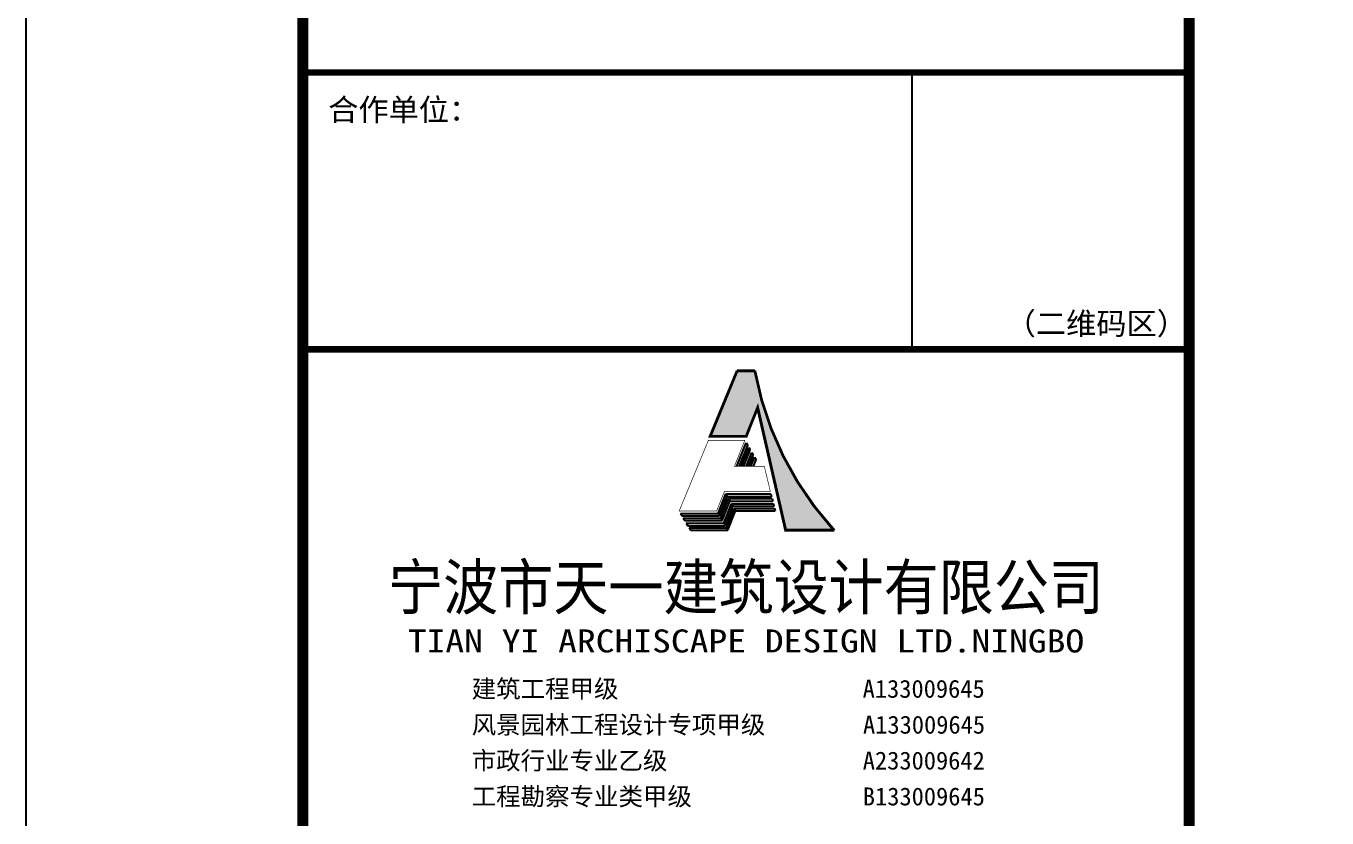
# Model space of a CAD drawing. Extents: x 2430613 to 2739493, y -1540945 to -971137.
# Drawn here: x 2620593 to 2632338, y -1274646 to -1267495 of the extents above; entities that cross this region are included whole.
import ezdxf
from ezdxf.enums import TextEntityAlignment as Align

# ---------------------------------------------------------------- set-up
doc = ezdxf.new("R2010")
doc.units = 0
doc.header["$LTSCALE"] = 1000
doc.header["$MEASUREMENT"] = 0
doc.layers.add('T-TK', color=157, linetype='CONTINUOUS')
doc.layers.add('照明平面标注层', color=111, linetype='CONTINUOUS')
doc.styles.add('TK1-TY', font='simhei.ttf')

# ---------------------------------------------------------------- blocks, each defined once
blk = doc.blocks.new('A0-DWF')
at = {"layer": 'T-TK'}
blk.add_hatch(color=252, dxfattribs=at).paths.add_polyline_path([(6608, -66893), (6866, -68022), (7272, -68022, -0.138403), (6572, -66604), (6426, -66604), (6192, -67175), (6495, -67175)])
h = blk.add_hatch(color=252, dxfattribs=at)
h.paths.add_polyline_path([(6331, -67728), (6318, -67705), (6248, -67881), (6261, -67904)])
h.paths.add_polyline_path([(6355, -67770), (6342, -67747), (6272, -67923), (6285, -67946)])
h.paths.add_polyline_path([(6299, -67970), (6312, -67992), (6382, -67817), (6369, -67794)])
h.paths.add_polyline_path([(6406, -67858), (6393, -67836), (6323, -68011), (6336, -68034)])
h.paths.add_polyline_path([(6591, -67397), (6577, -67374), (6545, -67455), (6567, -67455)])
h.paths.add_polyline_path([(6566, -67355), (6553, -67332), (6504, -67455), (6526, -67455)])
h.paths.add_polyline_path([(6539, -67308), (6526, -67285), (6458, -67455), (6481, -67455)])
h.paths.add_polyline_path([(6417, -67455), (6440, -67455), (6515, -67267), (6502, -67244)])
for p, q in [((0, -84100), (0, 0)), ((6318, -67705), (6725, -67705)), ((6331, -67728), (6731, -67728)), ((6342, -67747), (6735, -67747)), ((6725, -67705), (6731, -67728)), ((6735, -67747), (6741, -67770)), ((5910, -67881), (5923, -67904)), ((5910, -67881), (6248, -67881)), ((6355, -67770), (6741, -67770)), ((6369, -67794), (6747, -67794)), ((6382, -67817), (6752, -67817)), ((6393, -67836), (6757, -67836)), ((6406, -67858), (6762, -67858)), ((6747, -67794), (6752, -67817)), ((6757, -67836), (6762, -67858)), ((5923, -67904), (6261, -67904)), ((5934, -67923), (5948, -67946)), ((5934, -67923), (6272, -67923)), ((5948, -67946), (6285, -67946)), ((5961, -67970), (5975, -67992)), ((5961, -67970), (6299, -67970)), ((5975, -67992), (6312, -67992)), ((5986, -68011), (5999, -68034)), ((5986, -68011), (6323, -68011)), ((5999, -68034), (6336, -68034))]:
    blk.add_line(p, q, dxfattribs=at)
at = {"layer": 'T-TK', "color": 3}
for p, q in [((6417, -67455), (6502, -67244)), ((6440, -67455), (6515, -67267)), ((6458, -67455), (6526, -67285)), ((6502, -67244), (6515, -67267)), ((6526, -67285), (6539, -67308)), ((6481, -67455), (6539, -67308)), ((6504, -67455), (6553, -67332)), ((6526, -67455), (6566, -67355)), ((6545, -67455), (6577, -67374)), ((6553, -67332), (6566, -67355)), ((6567, -67455), (6591, -67397)), ((6577, -67374), (6591, -67397)), ((6248, -67881), (6318, -67705)), ((6261, -67904), (6331, -67728)), ((6272, -67923), (6342, -67747)), ((6318, -67705), (6331, -67728)), ((6342, -67747), (6355, -67770)), ((6248, -67881), (6261, -67904)), ((6285, -67946), (6355, -67770)), ((6299, -67970), (6369, -67794)), ((6312, -67992), (6382, -67817)), ((6323, -68011), (6393, -67836)), ((6336, -68034), (6406, -67858)), ((6369, -67794), (6382, -67817)), ((6393, -67836), (6406, -67858)), ((6272, -67923), (6285, -67946)), ((6299, -67970), (6312, -67992)), ((6323, -68011), (6336, -68034))]:
    blk.add_line(p, q, dxfattribs=at)
at = {"layer": 'T-TK'}
for points, const_width in [([(2500, -83100), (117900, -83100), (117900, -1000), (2500, -1000)], 100), ([(10500, -83100), (2500, -83100), (2500, -21700), (10500, -21700)], 100), ([(2500, -83100), (10500, -83100), (10500, -55400), (2500, -55400)], 60), ([(10500, -66400), (2500, -66400), (2500, -63900), (10500, -63900)], 60), ([(5897, -67859), (6160, -67222), (6489, -67222), (6396, -67455), (6665, -67455), (6720, -67683), (6305, -67683), (6235, -67859)], 5.66)]:
    blk.add_lwpolyline(points, close=True, dxfattribs=dict(at, const_width=const_width))
blk.add_lwpolyline([(8000, -63900), (10500, -63900), (10500, -66400), (8000, -66400)], close=True, dxfattribs=at)
at = {"layer": 'T-TK', "const_width": 22.5}
blk.add_lwpolyline([(6419, -66592), (6581, -66592, 0.141579), (7298, -68034), (6856, -68034), (6604, -66932), (6503, -67186), (6174, -67186), (6419, -66592)], format="xyb", dxfattribs=at)
at = {"layer": 'T-TK', "const_width": 5.66}
for points in [[(6581, -66592, 0.141579), (7298, -68034), (6856, -68034), (6604, -66932), (6503, -67186), (6174, -67186), (6419, -66592)], [(6572, -66604, 0.138403), (7272, -68022), (6866, -68022), (6608, -66893), (6495, -67175), (6192, -67175), (6426, -66604)]]:
    blk.add_lwpolyline(points, format="xyb", close=True, dxfattribs=at)
at = {"layer": 'T-TK', "style": 'TK1-TY'}
for s, height, p in [('合作单位：', 200, (2728, -64336)), ('合作单位：', 200, (2728, -64336)), ('（二维码区）', 200, (8844, -66267)), ('建筑工程甲级                    A133009645', 162, (4023, -69546)), ('风景园林工程设计专项甲级        A133009645', 162, (4023, -69870)), ('市政行业专业乙级                A233009642', 162, (4023, -70194)), ('工程勘察专业类甲级              B133009645', 162, (4023, -70518))]:
    blk.add_text(s, height=height, dxfattribs=at).set_placement(p)
for s, height, width, p in [('宁波市天一建筑设计有限公司', 405, 0.9, (6500, -68547)), ('TIAN YI ARCHISCAPE DESIGN LTD.NINGBO', 207.8, 1.2, (6500, -69033))]:
    blk.add_text(s, height=height, dxfattribs=dict(at, width=width)).set_placement(p, align=Align.MIDDLE_CENTER)

msp = doc.modelspace()

# ---------------------------------------------------------------- block references
at = {"layer": '照明平面标注层'}
msp.add_blockref('A0-DWF', (2620593.302, -1204014.589), dxfattribs=at)

doc.saveas('drawing.dxf')
